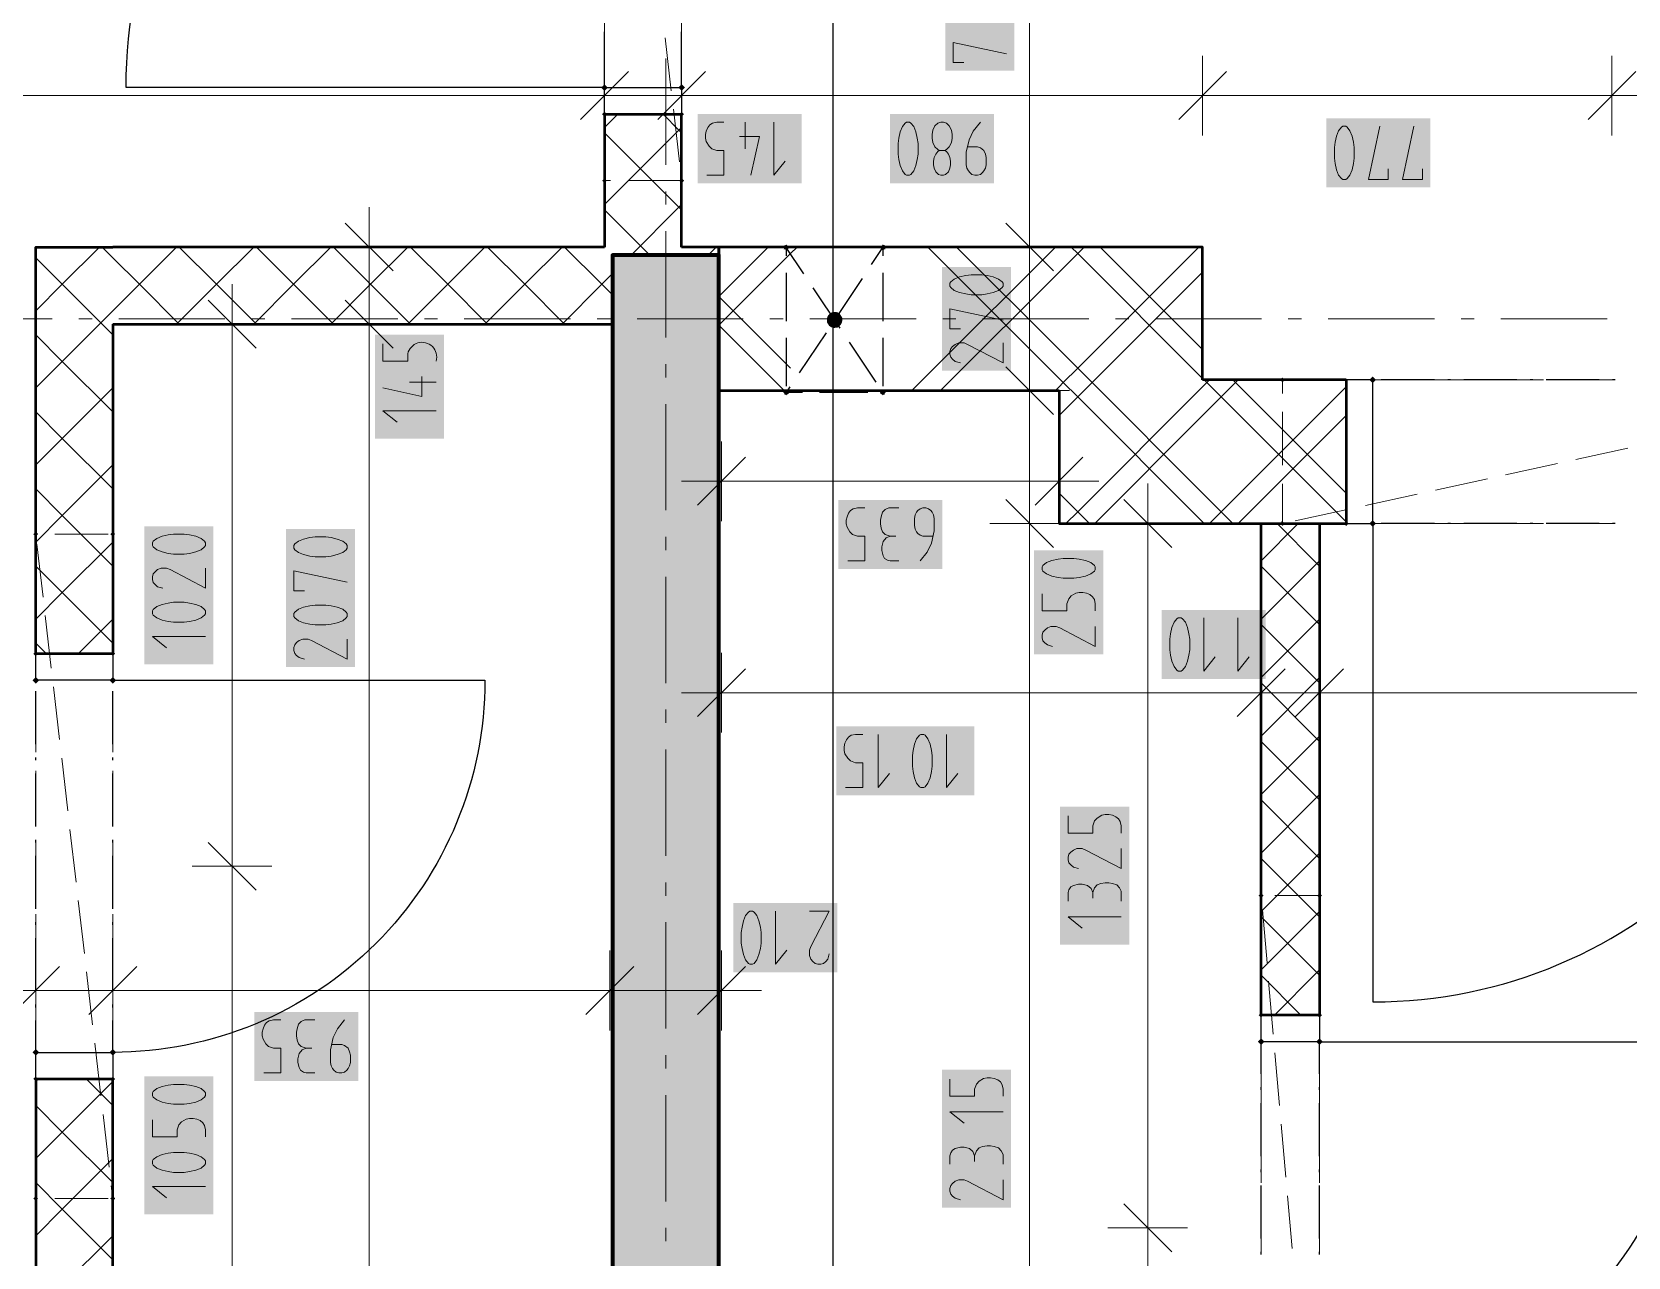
# Model space of a CAD drawing. Header units: millimetres. Extents: x 0 to 594, y 0 to 420.
# Drawn here: x 140.58 to 171.36, y 218.99 to 242.61 of the extents above; entities that cross this region are included whole.
import ezdxf

# ---------------------------------------------------------------- set-up
doc = ezdxf.new("R2010")
doc.units = ezdxf.units.MM
doc.header["$LTSCALE"] = 8
for name, color, linetype in [('PDF_Dvere', 7, 'Continuous'), ('PDF_Koty delkove', 7, 'Continuous'), ('PDF_Osy hlavni', 7, 'Continuous'), ('PDF_Popis Prostupy', 7, 'Continuous'), ('PDF_Preklady', 7, 'Continuous'), ('PDF_Pricky zdene', 7, 'Continuous'), ('PDF_Prostupy', 7, 'Continuous'), ('PDF_Steny akusticke', 7, 'Continuous'), ('PDF_Steny obvodove nosne', 7, 'Continuous'), ('RED_2.5mm^2', 1, 'Continuous')]:
    doc.layers.add(name, color=color, linetype=linetype)

msp = doc.modelspace()

# ---------------------------------------------------------------- linework, layer by layer
at = {"layer": 'PDF_Dvere', "lineweight": 25}
for points in [[(151.623, 241.539), (142.398, 241.539, -0.414213), (151.623, 250.764)], [(166.434, 233.134), (166.434, 223.909, 0.414213), (175.659, 233.134)], [(142.142, 230.11), (149.317, 230.11, -0.414215), (142.142, 222.936), (142.142, 223.548)], [(165.409, 222.523), (165.409, 223.141), (172.584, 223.141, -0.414214), (165.409, 215.966)]]:
    msp.add_lwpolyline(points, format="xyb", dxfattribs=at)
for points in [[(151.623, 241.588), (151.623, 242.613)], [(153.11, 241.588), (153.11, 242.613)], [(167.624, 235.902), (166.599, 235.902)], [(167.931, 235.902), (167.88, 235.902)], [(169.213, 235.902), (168.188, 235.902)], [(169.52, 235.902), (169.469, 235.902)], [(170.801, 235.902), (169.777, 235.902)], [(171.109, 235.902), (171.058, 235.902)], [(167.624, 233.134), (166.599, 233.134)], [(167.931, 233.134), (167.88, 233.134)], [(169.213, 233.134), (168.188, 233.134)], [(169.52, 233.134), (169.469, 233.134)], [(170.801, 233.134), (169.777, 233.134)], [(171.109, 233.134), (171.058, 233.134)], [(140.656, 228.878), (140.656, 229.903)], [(142.142, 228.878), (142.142, 229.903)], [(140.656, 228.571), (140.656, 228.622)], [(142.142, 228.571), (142.142, 228.622)], [(140.656, 227.289), (140.656, 228.314)], [(142.142, 227.289), (142.142, 228.314)], [(140.656, 226.982), (140.656, 227.033)], [(142.142, 226.982), (142.142, 227.033)], [(140.656, 225.701), (140.656, 226.726)], [(142.142, 225.701), (142.142, 226.726)], [(140.656, 225.393), (140.656, 225.444)], [(142.142, 225.393), (142.142, 225.444)], [(140.656, 224.112), (140.656, 225.137)], [(142.142, 224.112), (142.142, 225.137)], [(140.656, 223.804), (140.656, 223.856)], [(142.142, 223.804), (142.142, 223.856)], [(140.656, 222.936), (140.656, 223.548)], [(164.282, 222.523), (164.282, 223.141)], [(164.282, 222.216), (164.282, 222.267)], [(165.409, 222.216), (165.409, 222.267)], [(164.282, 220.934), (164.282, 221.959)], [(165.409, 220.934), (165.409, 221.959)], [(164.282, 220.627), (164.282, 220.678)], [(165.409, 220.627), (165.409, 220.678)], [(164.282, 219.346), (164.282, 220.371)], [(165.409, 219.346), (165.409, 220.371)], [(164.282, 219.038), (164.282, 219.089)], [(165.409, 219.038), (165.409, 219.089)]]:
    msp.add_lwpolyline(points, dxfattribs=at)
for points in [[(153.11, 241.539), (153.11, 241.027), (151.623, 241.027), (151.623, 241.539)], [(166.434, 235.902), (165.922, 235.902), (165.922, 233.134), (166.434, 233.134)], [(140.656, 230.11), (140.656, 230.623), (142.142, 230.623), (142.142, 230.11)], [(164.282, 223.141), (164.282, 223.653), (165.409, 223.653), (165.409, 223.141)], [(140.656, 222.423), (140.656, 222.936), (142.142, 222.936), (142.142, 222.423)]]:
    msp.add_lwpolyline(points, close=True, dxfattribs=at)
at = {"layer": 'PDF_Dvere', "lineweight": 25, "transparency": 33554559}
for points in [[(151.623, 241.475), (151.559, 241.539), (151.687, 241.539), (151.623, 241.603)], [(153.11, 241.475), (153.045, 241.539), (153.174, 241.539), (153.11, 241.603)], [(166.498, 235.902), (166.434, 235.838), (166.434, 235.966), (166.37, 235.902)], [(166.498, 233.134), (166.434, 233.07), (166.434, 233.198), (166.37, 233.134)], [(140.656, 230.046), (140.592, 230.11), (140.72, 230.11), (140.656, 230.175)], [(142.142, 230.046), (142.078, 230.11), (142.206, 230.11), (142.142, 230.175)], [(164.282, 223.076), (164.218, 223.141), (164.346, 223.141), (164.282, 223.205)], [(165.409, 223.076), (165.345, 223.141), (165.473, 223.141), (165.409, 223.205)], [(140.656, 222.871), (140.592, 222.936), (140.72, 222.936), (140.656, 223)], [(142.142, 222.871), (142.078, 222.936), (142.206, 222.936), (142.142, 223)]]:
    msp.add_solid(points, dxfattribs=at)
at = {"layer": 'PDF_Koty delkove', "lineweight": 18}
for points in [[(159.819, 201.257), (159.819, 207.919), (159.819, 209.406), (159.819, 214.232), (159.819, 226.311), (159.819, 231.859), (159.819, 233.134), (159.819, 235.697), (159.819, 235.977), (159.819, 238.464), (159.819, 245.631), (159.819, 246.152), (159.819, 246.197), (159.819, 252.01), (159.819, 253.839), (159.819, 256.453), (159.819, 264.96), (159.819, 266.549), (159.819, 276.286), (159.819, 277.824), (159.819, 279.31), (159.819, 282.769), (159.819, 346.377)], [(158.552, 242.023), (158.348, 242.023), (158.348, 242.406), (159.373, 242.188)], [(151.623, 242.154), (151.623, 241.385), (151.623, 240.617)], [(153.11, 242.154), (153.11, 241.385), (153.11, 240.617)], [(163.154, 242.154), (163.154, 241.385), (163.154, 240.617)], [(171.047, 242.154), (171.047, 241.385), (171.047, 240.617)], [(152.084, 241.847), (151.162, 240.924)], [(153.571, 241.847), (152.648, 240.924)], [(163.616, 241.847), (162.693, 240.924)], [(171.508, 241.847), (170.586, 240.924)], [(256.224, 241.385), (178.529, 241.385), (171.047, 241.385), (163.154, 241.385), (153.11, 241.385), (151.623, 241.385), (123.744, 241.385)], [(153.598, 239.848), (153.926, 239.848), (153.926, 240.326), (153.789, 240.326), (153.694, 240.36), (153.639, 240.412), (153.584, 240.497), (153.57, 240.564), (153.57, 240.633), (153.584, 240.702), (153.612, 240.769), (153.653, 240.821), (153.707, 240.856), (153.789, 240.873), (153.926, 240.873)], [(154.337, 240.873), (154.337, 240.36)], [(154.885, 240.873), (154.885, 239.848), (155.103, 240.121)], [(158.871, 240.873), (158.733, 240.702), (158.651, 240.531), (158.597, 240.292), (158.597, 240.052), (158.611, 239.984), (158.638, 239.933), (158.665, 239.899), (158.706, 239.864)], [(166.735, 239.972), (166.735, 239.768), (166.352, 239.768), (166.57, 240.793)], [(167.392, 239.972), (167.392, 239.768), (167.009, 239.768), (167.227, 240.793)], [(154.228, 240.599), (154.611, 240.599), (154.446, 239.848)], [(158.706, 239.864), (158.761, 239.848), (158.816, 239.848), (158.871, 239.864), (158.912, 239.899), (158.939, 239.933), (158.967, 239.984), (158.981, 240.052), (158.981, 240.189), (158.967, 240.257), (158.939, 240.326), (158.871, 240.377), (158.816, 240.394), (158.624, 240.394)], [(158.186, 240.326), (158.214, 240.308), (158.255, 240.257), (158.282, 240.189), (158.296, 240.121), (158.296, 240.052), (158.282, 239.984), (158.255, 239.916), (158.2, 239.864), (158.158, 239.848), (158.104, 239.848), (158.063, 239.864), (158.008, 239.916), (157.981, 239.984), (157.967, 240.052), (157.967, 240.121), (157.981, 240.189), (158.008, 240.257)], [(158.008, 240.257), (158.049, 240.308), (158.076, 240.326)], [(147.085, 238.464), (147.085, 239.233)], [(147.546, 238.003), (146.624, 238.925)], [(160.281, 238.003), (159.358, 238.925)], [(147.854, 238.464), (147.085, 238.464), (146.316, 238.464)], [(147.085, 210.174), (147.085, 211.507), (147.085, 214.428), (147.085, 215.761), (147.085, 225.175), (147.085, 236.978), (147.085, 238.464)], [(160.588, 238.464), (159.819, 238.464), (159.051, 238.464)], [(158.896, 237.929), (158.691, 237.929), (158.589, 237.915), (158.469, 237.888), (158.367, 237.847), (158.298, 237.793), (158.282, 237.765), (158.282, 237.711), (158.298, 237.683), (158.367, 237.629), (158.469, 237.588), (158.589, 237.56), (158.691, 237.546), (158.896, 237.546), (158.998, 237.56), (159.118, 237.588), (159.221, 237.629), (159.289, 237.683), (159.307, 237.711), (159.307, 237.765), (159.289, 237.793), (159.221, 237.847), (159.118, 237.888), (158.998, 237.915), (158.896, 237.929)], [(144.442, 236.978), (144.442, 237.747)], [(144.903, 236.517), (143.981, 237.439)], [(147.546, 236.517), (146.624, 237.439)], [(145.211, 236.978), (144.442, 236.978), (143.673, 236.978)], [(144.442, 215.761), (144.442, 226.523), (144.442, 236.978)], [(147.854, 236.978), (147.085, 236.978), (146.316, 236.978)], [(158.486, 236.889), (158.282, 236.889), (158.282, 237.272), (159.307, 237.054)], [(159.307, 236.615), (159.307, 236.232), (158.623, 236.588), (158.555, 236.615), (158.452, 236.615), (158.384, 236.588), (158.333, 236.547), (158.298, 236.506), (158.282, 236.451), (158.282, 236.397), (158.298, 236.342), (158.333, 236.301), (158.384, 236.26), (158.486, 236.232)], [(160.281, 235.235), (159.358, 236.158)], [(148.103, 235.966), (148.103, 235.582), (147.351, 235.748)], [(148.376, 235.857), (147.864, 235.857)], [(160.588, 235.697), (159.819, 235.697), (159.051, 235.697)], [(148.376, 235.309), (147.351, 235.309), (147.624, 235.09)], [(153.878, 234.717), (153.878, 233.948), (153.878, 233.18)], [(160.387, 234.717), (160.387, 233.948), (160.387, 233.18)], [(154.339, 234.41), (153.417, 233.487)], [(160.848, 234.41), (159.926, 233.487)], [(153.878, 233.948), (153.11, 233.948)], [(160.387, 233.948), (158.021, 233.948), (153.878, 233.948)], [(160.387, 233.948), (161.156, 233.948)], [(162.098, 233.134), (162.098, 233.903)], [(160.281, 232.673), (159.358, 233.595)], [(162.559, 232.673), (161.636, 233.595)], [(156.311, 232.411), (156.639, 232.411), (156.639, 232.889), (156.502, 232.889), (156.407, 232.923), (156.352, 232.975), (156.298, 233.06), (156.284, 233.127), (156.284, 233.196), (156.298, 233.265), (156.325, 233.332), (156.366, 233.384), (156.42, 233.418), (156.502, 233.436), (156.639, 233.436)], [(157.296, 233.436), (157.105, 233.436), (157.037, 233.401), (156.982, 233.35), (156.955, 233.265), (156.941, 233.196), (156.941, 233.127), (156.955, 233.042), (156.982, 232.975), (157.037, 232.923), (157.132, 232.889)], [(157.953, 232.889), (157.762, 232.889), (157.707, 232.906), (157.666, 232.94), (157.639, 232.975), (157.612, 233.025), (157.598, 233.094), (157.598, 233.23), (157.612, 233.299), (157.639, 233.35), (157.666, 233.384), (157.707, 233.418), (157.762, 233.436), (157.816, 233.436), (157.871, 233.418), (157.912, 233.384), (157.939, 233.35), (157.967, 233.299), (157.981, 233.23), (157.981, 232.991), (157.926, 232.752), (157.844, 232.581), (157.707, 232.411)], [(160.588, 233.134), (159.819, 233.134), (159.051, 233.134)], [(162.866, 233.134), (162.098, 233.134), (161.329, 233.134)], [(162.098, 209.406), (162.098, 219.553), (162.098, 233.134)], [(157.296, 232.411), (157.132, 232.411), (157.077, 232.427), (157.023, 232.462), (156.995, 232.513), (156.968, 232.615), (156.968, 232.683), (156.995, 232.786), (157.05, 232.855), (157.132, 232.889), (157.241, 232.889)], [(143.93, 232.271), (143.93, 231.887), (143.246, 232.244), (143.177, 232.271), (143.075, 232.271), (143.007, 232.244), (142.956, 232.203), (142.921, 232.162), (142.905, 232.107), (142.905, 232.052), (142.921, 231.997), (142.956, 231.956), (143.007, 231.915), (143.109, 231.887)], [(145.839, 231.834), (145.635, 231.834), (145.635, 232.218), (146.66, 232)], [(160.059, 231.777), (160.059, 231.448), (160.537, 231.448), (160.537, 231.585), (160.572, 231.681), (160.623, 231.736), (160.708, 231.79), (160.776, 231.804), (160.844, 231.804), (160.913, 231.79), (160.981, 231.763), (161.032, 231.722), (161.067, 231.668)], [(143.519, 231.614), (143.314, 231.614), (143.212, 231.6), (143.092, 231.573), (142.99, 231.532), (142.921, 231.478), (142.905, 231.45), (142.905, 231.395), (142.921, 231.367), (142.99, 231.313), (143.092, 231.272), (143.212, 231.244), (143.314, 231.23), (143.519, 231.23), (143.621, 231.244), (143.741, 231.272), (143.844, 231.313), (143.912, 231.367), (143.93, 231.395), (143.93, 231.45), (143.912, 231.478), (143.844, 231.532), (143.741, 231.573), (143.621, 231.6)], [(143.621, 231.6), (143.519, 231.614)], [(146.249, 231.561), (146.044, 231.561), (145.942, 231.547), (145.822, 231.52), (145.72, 231.479), (145.651, 231.425), (145.635, 231.397), (145.635, 231.342), (145.651, 231.315), (145.72, 231.26)], [(145.72, 231.26), (145.822, 231.219), (145.942, 231.191), (146.044, 231.177), (146.249, 231.177), (146.351, 231.191), (146.471, 231.219), (146.574, 231.26), (146.642, 231.315), (146.66, 231.342), (146.66, 231.397), (146.642, 231.425), (146.574, 231.479), (146.471, 231.52), (146.351, 231.547), (146.249, 231.561)], [(161.067, 231.668), (161.084, 231.585), (161.084, 231.448)], [(161.084, 231.147), (161.084, 230.763), (160.4, 231.12), (160.332, 231.147), (160.229, 231.147), (160.162, 231.12), (160.11, 231.079), (160.076, 231.038), (160.059, 230.983), (160.059, 230.928), (160.076, 230.873), (160.11, 230.832), (160.162, 230.791), (160.263, 230.763)], [(163.178, 231.314), (163.178, 230.289), (163.397, 230.562)], [(163.835, 231.314), (163.835, 230.289), (164.054, 230.562)], [(143.93, 230.957), (142.905, 230.957), (143.177, 230.738)], [(146.66, 230.904), (146.66, 230.52), (145.976, 230.877), (145.907, 230.904), (145.805, 230.904), (145.737, 230.877), (145.686, 230.836), (145.651, 230.795), (145.635, 230.74), (145.635, 230.685), (145.651, 230.63), (145.686, 230.589), (145.737, 230.548), (145.839, 230.52)], [(153.878, 230.639), (153.878, 229.87), (153.878, 229.102)], [(164.282, 230.639), (164.282, 229.87), (164.282, 229.102)], [(165.409, 230.639), (165.409, 229.87), (165.409, 229.102)], [(154.339, 230.332), (153.417, 229.409)], [(164.743, 230.332), (163.821, 229.409)], [(165.871, 230.332), (164.948, 229.409)], [(165.409, 229.87), (164.282, 229.87), (153.878, 229.87), (153.11, 229.87)], [(165.409, 229.87), (180.169, 229.87), (181.297, 229.87), (190.624, 229.87), (208.049, 229.87), (209.638, 229.87), (216.351, 229.87), (218.402, 229.87)], [(156.272, 228.043), (156.6, 228.043), (156.6, 228.52), (156.463, 228.52), (156.368, 228.555), (156.313, 228.607), (156.259, 228.692), (156.245, 228.759), (156.245, 228.828), (156.259, 228.897), (156.286, 228.964), (156.327, 229.016), (156.381, 229.05), (156.463, 229.068), (156.6, 229.068)], [(156.902, 229.068), (156.902, 228.043), (157.12, 228.315)], [(157.859, 228.982), (157.805, 229.05), (157.777, 229.068), (157.723, 229.068), (157.695, 229.05), (157.641, 228.982), (157.6, 228.879), (157.573, 228.759), (157.559, 228.657)], [(157.559, 228.657), (157.559, 228.452), (157.573, 228.35), (157.6, 228.23), (157.641, 228.128), (157.695, 228.059), (157.723, 228.043), (157.777, 228.043), (157.805, 228.059), (157.859, 228.128), (157.9, 228.23), (157.928, 228.35), (157.942, 228.452), (157.942, 228.657), (157.928, 228.759), (157.9, 228.879), (157.859, 228.982)], [(158.216, 229.068), (158.216, 228.043), (158.434, 228.315)], [(160.56, 227.494), (160.56, 227.165), (161.038, 227.165), (161.038, 227.303), (161.073, 227.398), (161.124, 227.453), (161.209, 227.507), (161.277, 227.521), (161.345, 227.521), (161.414, 227.507), (161.482, 227.48), (161.533, 227.439), (161.568, 227.385), (161.585, 227.303), (161.585, 227.165)], [(144.903, 226.062), (143.981, 226.984)], [(161.585, 226.481), (160.902, 226.837), (160.833, 226.864), (160.73, 226.864), (160.663, 226.837), (160.611, 226.796), (160.577, 226.755), (160.56, 226.7), (160.56, 226.646), (160.577, 226.591), (160.611, 226.55), (160.663, 226.508), (160.764, 226.481)], [(161.585, 226.864), (161.585, 226.481)], [(145.211, 226.523), (144.442, 226.523), (143.673, 226.523)], [(161.585, 225.851), (161.585, 226.043), (161.55, 226.111), (161.499, 226.166), (161.414, 226.193), (161.345, 226.207), (161.277, 226.207), (161.192, 226.193), (161.124, 226.166), (161.073, 226.111), (161.038, 226.016)], [(160.56, 225.851), (160.56, 226.016), (160.577, 226.071), (160.611, 226.125), (160.663, 226.153), (160.764, 226.18), (160.833, 226.18), (160.935, 226.153), (161.004, 226.098), (161.038, 226.016), (161.038, 225.906)], [(154.56, 224.719), (154.601, 224.822), (154.629, 224.941), (154.643, 225.043), (154.643, 225.248), (154.629, 225.35), (154.601, 225.47), (154.56, 225.573), (154.506, 225.642), (154.478, 225.659), (154.424, 225.659), (154.396, 225.642), (154.342, 225.573), (154.301, 225.47), (154.274, 225.35), (154.26, 225.248)], [(154.917, 225.659), (154.917, 224.634), (155.135, 224.907)], [(155.574, 225.659), (155.957, 225.659), (155.601, 224.975), (155.574, 224.907), (155.574, 224.804), (155.601, 224.736), (155.642, 224.685), (155.683, 224.65), (155.738, 224.634), (155.792, 224.634), (155.847, 224.65), (155.888, 224.685), (155.929, 224.736), (155.957, 224.838)], [(161.585, 225.55), (160.56, 225.55), (160.833, 225.332)], [(154.26, 225.248), (154.26, 225.043), (154.274, 224.941), (154.301, 224.822), (154.342, 224.719), (154.396, 224.65), (154.424, 224.634), (154.478, 224.634), (154.506, 224.65), (154.56, 224.719)], [(140.656, 224.898), (140.656, 224.129), (140.656, 223.36)], [(142.142, 224.898), (142.142, 224.129), (142.142, 223.36)], [(151.726, 224.898), (151.726, 224.129), (151.726, 223.36)], [(153.878, 224.898), (153.878, 224.129), (153.878, 223.36)], [(141.117, 224.59), (140.195, 223.668)], [(142.603, 224.59), (141.681, 223.668)], [(152.187, 224.59), (151.265, 223.668)], [(154.339, 224.59), (153.417, 223.668)], [(153.878, 224.129), (151.726, 224.129), (149.501, 224.129), (142.681, 224.129), (142.142, 224.129), (140.656, 224.129), (135.715, 224.129), (125.642, 224.129), (120.669, 224.129), (117.901, 224.129), (102.153, 224.129)], [(153.878, 224.129), (154.647, 224.129)], [(145.051, 222.538), (145.38, 222.538), (145.38, 223.016), (145.242, 223.016), (145.147, 223.051), (145.092, 223.102), (145.038, 223.187), (145.024, 223.255), (145.024, 223.324), (145.038, 223.392), (145.065, 223.46), (145.106, 223.511), (145.16, 223.546), (145.242, 223.563), (145.38, 223.563)], [(146.037, 223.563), (145.845, 223.563), (145.777, 223.529), (145.722, 223.477), (145.695, 223.392)], [(146.611, 223.563), (146.474, 223.392), (146.392, 223.221), (146.338, 222.982), (146.338, 222.742), (146.352, 222.675), (146.379, 222.623), (146.406, 222.59), (146.447, 222.555), (146.502, 222.538), (146.556, 222.538), (146.611, 222.555), (146.653, 222.59), (146.68, 222.623), (146.708, 222.675), (146.722, 222.742), (146.722, 222.88), (146.708, 222.947), (146.68, 223.016), (146.611, 223.067), (146.556, 223.085), (146.365, 223.085)], [(145.695, 223.392), (145.681, 223.324), (145.681, 223.255), (145.695, 223.17), (145.722, 223.102), (145.777, 223.051), (145.872, 223.016)], [(146.037, 222.538), (145.872, 222.538), (145.817, 222.555), (145.763, 222.59), (145.735, 222.641), (145.708, 222.742), (145.708, 222.811), (145.735, 222.914), (145.79, 222.982), (145.872, 223.016), (145.982, 223.016)], [(158.282, 222.42), (158.282, 222.092), (158.759, 222.092), (158.759, 222.229), (158.794, 222.324), (158.846, 222.379), (158.931, 222.433), (158.998, 222.447), (159.067, 222.447), (159.136, 222.433), (159.203, 222.406), (159.255, 222.365), (159.289, 222.311), (159.307, 222.229), (159.307, 222.092)], [(142.905, 221.635), (142.905, 221.307), (143.382, 221.307), (143.382, 221.444), (143.417, 221.539), (143.468, 221.594), (143.554, 221.648), (143.621, 221.662), (143.69, 221.662), (143.759, 221.648), (143.826, 221.621), (143.877, 221.58), (143.912, 221.526), (143.93, 221.444)], [(159.307, 221.79), (158.282, 221.79), (158.555, 221.572)], [(143.93, 221.444), (143.93, 221.307)], [(158.282, 220.778), (158.282, 220.942), (158.298, 220.997), (158.333, 221.051), (158.384, 221.079), (158.486, 221.106), (158.555, 221.106), (158.657, 221.079), (158.726, 221.024), (158.759, 220.942), (158.759, 220.833)], [(159.307, 220.969), (159.272, 221.037), (159.221, 221.092), (159.136, 221.119), (159.067, 221.133), (158.998, 221.133), (158.913, 221.119), (158.846, 221.092), (158.794, 221.037), (158.759, 220.942)], [(159.307, 220.778), (159.307, 220.969)], [(159.307, 220.476), (159.307, 220.093), (158.623, 220.449), (158.555, 220.476), (158.452, 220.476), (158.384, 220.449), (158.333, 220.408), (158.298, 220.367), (158.282, 220.312), (158.282, 220.258), (158.298, 220.203), (158.333, 220.162), (158.384, 220.121), (158.486, 220.093)], [(143.93, 220.348), (142.905, 220.348), (143.177, 220.13)], [(162.559, 219.092), (161.636, 220.014)], [(162.866, 219.553), (162.098, 219.553), (161.329, 219.553)]]:
    msp.add_lwpolyline(points, dxfattribs=at)
for points in [[(157.283, 240.462), (157.283, 240.257), (157.297, 240.155), (157.324, 240.036), (157.365, 239.933), (157.419, 239.864), (157.447, 239.848), (157.501, 239.848), (157.529, 239.864), (157.584, 239.933), (157.625, 240.036), (157.653, 240.155), (157.667, 240.257), (157.667, 240.462), (157.653, 240.564), (157.625, 240.684), (157.584, 240.787), (157.529, 240.856), (157.501, 240.873), (157.447, 240.873), (157.419, 240.856), (157.365, 240.787), (157.324, 240.684), (157.297, 240.564)], [(157.94, 240.633), (157.94, 240.564), (157.954, 240.479), (157.994, 240.394), (158.049, 240.343), (158.076, 240.326), (158.186, 240.326), (158.214, 240.343), (158.269, 240.394), (158.31, 240.479), (158.324, 240.564), (158.324, 240.633), (158.31, 240.718), (158.269, 240.804), (158.214, 240.856), (158.158, 240.873), (158.104, 240.873), (158.049, 240.856), (157.994, 240.804), (157.954, 240.718)], [(165.695, 240.382), (165.695, 240.177), (165.709, 240.076), (165.736, 239.956), (165.777, 239.853), (165.831, 239.785), (165.859, 239.768), (165.913, 239.768), (165.941, 239.785), (165.995, 239.853), (166.036, 239.956), (166.064, 240.076), (166.078, 240.177), (166.078, 240.382), (166.064, 240.485), (166.036, 240.605), (165.995, 240.707), (165.941, 240.776), (165.913, 240.793), (165.859, 240.793), (165.831, 240.776), (165.777, 240.707), (165.736, 240.605), (165.709, 240.485)], [(143.519, 232.928), (143.314, 232.928), (143.212, 232.914), (143.092, 232.887), (142.99, 232.846), (142.921, 232.792), (142.905, 232.764), (142.905, 232.709), (142.921, 232.682), (142.99, 232.627), (143.092, 232.586), (143.212, 232.558), (143.314, 232.544), (143.519, 232.544), (143.621, 232.558), (143.741, 232.586), (143.844, 232.627), (143.912, 232.682), (143.93, 232.709), (143.93, 232.764), (143.912, 232.792), (143.844, 232.846), (143.741, 232.887), (143.621, 232.914)], [(146.249, 232.875), (146.044, 232.875), (145.942, 232.861), (145.822, 232.834), (145.72, 232.793), (145.651, 232.739), (145.635, 232.711), (145.635, 232.657), (145.651, 232.629), (145.72, 232.574), (145.822, 232.533), (145.942, 232.505), (146.044, 232.491), (146.249, 232.491), (146.351, 232.505), (146.471, 232.533), (146.574, 232.574), (146.642, 232.629), (146.66, 232.657), (146.66, 232.711), (146.642, 232.739), (146.574, 232.793), (146.471, 232.834), (146.351, 232.861)], [(160.673, 232.461), (160.468, 232.461), (160.367, 232.447), (160.247, 232.42), (160.144, 232.379), (160.076, 232.325), (160.059, 232.297), (160.059, 232.243), (160.076, 232.215), (160.144, 232.16), (160.247, 232.119), (160.367, 232.091), (160.468, 232.077), (160.673, 232.077), (160.776, 232.091), (160.896, 232.119), (160.998, 232.16), (161.067, 232.215), (161.084, 232.243), (161.084, 232.297), (161.067, 232.325), (160.998, 232.379), (160.896, 232.42), (160.776, 232.447)], [(162.521, 230.903), (162.521, 230.698), (162.535, 230.597), (162.562, 230.477), (162.603, 230.374), (162.658, 230.306), (162.686, 230.289), (162.74, 230.289), (162.768, 230.306), (162.822, 230.374), (162.863, 230.477), (162.891, 230.597), (162.905, 230.698), (162.905, 230.903), (162.891, 231.006), (162.863, 231.126), (162.822, 231.228), (162.768, 231.297), (162.74, 231.314), (162.686, 231.314), (162.658, 231.297), (162.603, 231.228), (162.562, 231.126), (162.535, 231.006)], [(143.519, 222.319), (143.314, 222.319), (143.212, 222.305), (143.092, 222.278), (142.99, 222.237), (142.921, 222.183), (142.905, 222.155), (142.905, 222.101), (142.921, 222.073), (142.99, 222.019), (143.092, 221.978), (143.212, 221.95), (143.314, 221.936), (143.519, 221.936), (143.621, 221.95), (143.741, 221.978), (143.844, 222.019), (143.912, 222.073), (143.93, 222.101), (143.93, 222.155), (143.912, 222.183), (143.844, 222.237), (143.741, 222.278), (143.621, 222.305)], [(143.519, 221.005), (143.314, 221.005), (143.212, 220.991), (143.092, 220.964), (142.99, 220.923), (142.921, 220.869), (142.905, 220.841), (142.905, 220.787), (142.921, 220.759), (142.99, 220.705), (143.092, 220.664), (143.212, 220.636), (143.314, 220.622), (143.519, 220.622), (143.621, 220.636), (143.741, 220.664), (143.844, 220.705), (143.912, 220.759), (143.93, 220.787), (143.93, 220.841), (143.912, 220.869), (143.844, 220.923), (143.741, 220.964), (143.621, 220.991)]]:
    msp.add_lwpolyline(points, close=True, dxfattribs=at)
msp.add_lwpolyline([(147.351, 236.596), (147.351, 236.267), (147.829, 236.267), (147.829, 236.405, -1.034083), (148.376, 236.267)], format="xyb", dxfattribs=at)
at = {"layer": 'PDF_Koty delkove', "color": 7, "lineweight": 18, "true_color": 0xffffff, "transparency": 33554559}
for points in [[(159.527, 241.869), (159.527, 243.874), (158.194, 241.869), (158.194, 243.874)], [(155.422, 241.027), (153.417, 241.027), (155.422, 239.694), (153.417, 239.694)], [(159.134, 241.027), (157.13, 241.027), (159.134, 239.694), (157.13, 239.694)], [(167.546, 240.947), (165.541, 240.947), (167.546, 239.615), (165.541, 239.615)], [(159.461, 236.078), (159.461, 238.083), (158.128, 236.078), (158.128, 238.083)], [(148.53, 234.772), (148.53, 236.777), (147.197, 234.772), (147.197, 236.777)], [(144.083, 230.419), (144.083, 233.081), (142.751, 230.419), (142.751, 233.081)], [(146.814, 230.367), (146.814, 233.029), (145.481, 230.367), (145.481, 233.029)], [(161.238, 230.61), (161.238, 232.614), (159.905, 230.61), (159.905, 232.614)], [(164.373, 231.468), (162.368, 231.468), (164.373, 230.136), (162.368, 230.136)], [(158.753, 229.222), (156.091, 229.222), (158.753, 227.889), (156.091, 227.889)], [(161.739, 225.013), (161.739, 227.675), (160.406, 225.013), (160.406, 227.675)], [(156.111, 225.813), (154.106, 225.813), (156.111, 224.48), (154.106, 224.48)], [(146.875, 223.717), (144.87, 223.717), (146.875, 222.385), (144.87, 222.385)], [(159.461, 219.939), (159.461, 222.601), (158.128, 219.939), (158.128, 222.601)], [(144.083, 219.811), (144.083, 222.473), (142.751, 219.811), (142.751, 222.473)]]:
    msp.add_solid(points, dxfattribs=at)
at = {"layer": 'PDF_Koty delkove', "color": 7, "lineweight": 25, "true_color": 0xffffff, "transparency": 33554559}
msp.add_solid([(158.135, 233.59), (156.13, 233.59), (158.135, 232.257), (156.13, 232.257)], dxfattribs=at)
at = {"layer": 'PDF_Osy hlavni', "lineweight": 18}
for points in [[(152.802, 240.05), (152.802, 242.1)], [(152.802, 239.282), (152.802, 239.538)], [(152.802, 236.719), (152.802, 238.769)], [(140.974, 237.08), (138.924, 237.08)], [(141.743, 237.08), (141.487, 237.08)], [(144.305, 237.08), (142.256, 237.08)], [(145.074, 237.08), (144.818, 237.08)], [(147.637, 237.08), (145.587, 237.08)], [(148.405, 237.08), (148.149, 237.08)], [(150.968, 237.08), (148.918, 237.08)], [(151.737, 237.08), (151.48, 237.08)], [(154.299, 237.08), (152.249, 237.08)], [(155.068, 237.08), (154.812, 237.08)], [(157.63, 237.08), (155.58, 237.08)], [(158.399, 237.08), (158.143, 237.08)], [(160.962, 237.08), (158.912, 237.08)], [(161.73, 237.08), (161.474, 237.08)], [(164.293, 237.08), (162.243, 237.08)], [(165.062, 237.08), (164.805, 237.08)], [(167.624, 237.08), (165.574, 237.08)], [(168.393, 237.08), (168.137, 237.08)], [(170.955, 237.08), (168.905, 237.08)], [(152.802, 235.951), (152.802, 236.207)], [(152.802, 233.388), (152.802, 235.438)], [(152.802, 232.619), (152.802, 232.876)], [(152.802, 230.057), (152.802, 232.107)], [(152.802, 229.288), (152.802, 229.544)], [(152.802, 226.726), (152.802, 228.776)], [(152.802, 225.957), (152.802, 226.213)], [(152.802, 223.394), (152.802, 225.444)], [(152.802, 222.626), (152.802, 222.882)], [(152.802, 220.063), (152.802, 222.113)], [(152.802, 219.294), (152.802, 219.551)]]:
    msp.add_lwpolyline(points, dxfattribs=at)
at = {"layer": 'PDF_Popis Prostupy', "lineweight": 25}
msp.add_lwpolyline([(156.138, 236.944), (156.155, 236.959), (156.17, 236.976), (156.182, 236.995), (156.191, 237.016), (156.196, 237.039), (156.198, 237.061), (156.196, 237.084), (156.19, 237.106), (156.18, 237.127), (156.168, 237.146), (156.152, 237.162), (156.134, 237.176), (156.114, 237.187), (156.093, 237.195), (156.07, 237.198), (156.048, 237.198), (156.025, 237.195), (156.003, 237.188), (155.983, 237.177), (155.965, 237.163), (155.949, 237.147), (155.937, 237.128), (155.927, 237.107), (155.921, 237.085), (155.919, 237.063), (155.92, 237.04), (155.925, 237.018), (155.934, 236.997), (155.945, 236.977), (155.96, 236.96), (155.978, 236.945), (155.997, 236.934), (156.019, 236.925), (156.041, 236.921), (156.064, 236.92), (156.086, 236.923), (156.108, 236.929), (156.129, 236.939)], close=True, dxfattribs=at)
for points in [[(155.943, 236.98), (155.943, 236.98)], [(155.979, 237.174), (155.979, 237.174)], [(156.173, 237.139), (156.173, 237.139)], [(156.138, 236.944), (156.138, 236.944)]]:
    msp.add_lwpolyline(points, dxfattribs=at)
at = {"layer": 'PDF_Popis Prostupy', "lineweight": 25, "transparency": 33554559}
for points in [[(156.047, 237.198), (155.933, 237.118), (155.92, 237.048)], [(156.047, 237.198), (155.92, 237.048), (156.117, 237.185)], [(156.117, 237.185), (155.92, 237.048), (155.943, 236.98)], [(155.933, 237.118), (156.047, 237.198), (155.979, 237.174)], [(156.117, 237.185), (155.943, 236.98), (156.173, 237.139)], [(156.173, 237.139), (155.943, 236.98), (155.999, 236.934)], [(156.173, 237.139), (155.999, 236.934), (156.197, 237.07)], [(156.197, 237.07), (155.999, 236.934), (156.069, 236.921)], [(156.197, 237.07), (156.069, 236.921), (156.184, 237)], [(156.184, 237), (156.069, 236.921), (156.138, 236.944)]]:
    msp.add_solid(points, dxfattribs=at)
at = {"layer": 'PDF_Preklady', "lineweight": 18}
for points in [[(151.623, 242.562), (151.623, 243.587)], [(153.11, 242.562), (153.11, 243.587)], [(151.623, 241.178), (151.623, 242.203)], [(152.908, 241.479), (152.79, 242.498)], [(153.11, 241.178), (153.11, 242.203)], [(153.068, 240.105), (152.95, 241.123)], [(151.623, 239.794), (151.623, 240.819)], [(153.11, 239.794), (153.11, 240.819)], [(151.737, 239.745), (151.623, 239.745)], [(152.095, 239.745), (153.11, 239.745), (153.109, 239.748)], [(165.574, 235.902), (164.692, 235.902)], [(164.692, 235.643), (164.692, 235.902)], [(166.958, 235.902), (165.933, 235.902)], [(168.342, 235.902), (167.316, 235.902)], [(169.725, 235.902), (168.7, 235.902)], [(171.109, 235.902), (170.084, 235.902)], [(164.692, 234.259), (164.692, 235.284)], [(170.349, 234.366), (171.35, 234.584)], [(168.997, 234.072), (169.998, 234.29)], [(165.574, 233.134), (164.692, 233.134), (164.692, 233.901)], [(167.645, 233.777), (168.646, 233.995)], [(166.293, 233.483), (167.294, 233.701)], [(164.94, 233.188), (165.942, 233.406)], [(166.958, 233.134), (165.933, 233.134)], [(168.342, 233.134), (167.316, 233.134)], [(169.725, 233.134), (168.7, 233.134)], [(171.109, 233.134), (170.084, 233.134)], [(140.667, 232.929), (140.656, 232.929)], [(140.656, 232.876), (140.656, 232.929)], [(140.797, 231.716), (140.678, 232.734)], [(142.051, 232.929), (141.026, 232.929)], [(142.142, 232.876), (142.142, 232.929)], [(140.656, 231.492), (140.656, 232.517)], [(142.142, 231.492), (142.142, 232.517)], [(140.656, 230.108), (140.656, 230.623), (140.656, 231.133)], [(140.956, 230.342), (140.838, 231.36)], [(142.142, 230.108), (142.142, 230.623), (142.142, 231.133)], [(141.115, 228.967), (140.997, 229.985)], [(140.656, 228.724), (140.656, 229.749)], [(142.142, 228.724), (142.142, 229.749)], [(140.656, 227.341), (140.656, 228.366)], [(141.275, 227.593), (141.157, 228.611)], [(142.142, 227.341), (142.142, 228.366)], [(141.434, 226.218), (141.316, 227.236)], [(140.656, 225.957), (140.656, 226.982)], [(142.142, 225.957), (142.142, 226.982)], [(164.282, 225.957), (164.282, 225.959)], [(165.409, 225.957), (165.409, 225.959), (164.549, 225.959)], [(140.656, 224.573), (140.656, 225.598)], [(141.594, 224.844), (141.476, 225.862)], [(142.142, 224.573), (142.142, 225.598)], [(164.282, 224.573), (164.282, 225.598)], [(164.396, 224.665), (164.306, 225.686)], [(165.409, 224.573), (165.409, 225.598)], [(141.753, 223.469), (141.635, 224.487)], [(140.656, 223.189), (140.656, 224.214)], [(142.142, 223.189), (142.142, 224.214)], [(164.282, 223.189), (164.282, 223.653), (164.282, 224.214)], [(164.517, 223.286), (164.427, 224.307)], [(165.409, 223.189), (165.409, 223.653), (165.409, 224.214)], [(140.656, 221.806), (140.656, 222.423), (140.656, 222.831)], [(141.913, 222.095), (141.795, 223.113)], [(142.142, 221.806), (142.142, 222.423), (142.142, 222.831)], [(164.282, 221.806), (164.282, 222.831)], [(164.638, 221.908), (164.549, 222.929)], [(165.409, 221.806), (165.409, 222.831)], [(142.072, 220.72), (141.954, 221.738)], [(140.656, 220.422), (140.656, 221.447)], [(142.142, 220.422), (142.142, 221.447)], [(164.282, 220.422), (164.282, 221.447)], [(164.76, 220.529), (164.67, 221.55)], [(165.409, 220.422), (165.409, 221.447)], [(142.142, 220.117), (142.113, 220.364)], [(140.667, 220.117), (140.656, 220.117)], [(142.051, 220.117), (141.026, 220.117)], [(164.282, 219.038), (164.282, 220.063)], [(164.881, 219.151), (164.791, 220.172)], [(165.409, 219.038), (165.409, 220.063)]]:
    msp.add_lwpolyline(points, dxfattribs=at)
at = {"layer": 'PDF_Preklady', "lineweight": 18, "transparency": 33554559}
for points in [[(151.623, 240.98), (151.577, 241.027), (151.669, 241.027), (151.623, 241.073)], [(151.623, 240.98), (151.577, 241.027), (151.669, 241.027), (151.623, 241.073)], [(153.11, 240.98), (153.063, 241.027), (153.156, 241.027), (153.11, 241.073)], [(153.11, 240.98), (153.063, 241.027), (153.156, 241.027), (153.11, 241.073)], [(151.623, 239.699), (151.577, 239.745), (151.669, 239.745), (151.623, 239.792)], [(151.669, 239.745), (151.623, 239.699), (151.623, 239.792), (151.577, 239.745)], [(153.156, 239.745), (153.11, 239.699), (153.11, 239.792), (153.063, 239.745)], [(153.11, 239.699), (153.063, 239.745), (153.156, 239.745), (153.11, 239.792)], [(153.115, 239.7), (153.064, 239.74), (153.155, 239.751), (153.104, 239.791)], [(164.738, 235.902), (164.692, 235.856), (164.692, 235.948), (164.646, 235.902)], [(164.692, 235.856), (164.646, 235.902), (164.738, 235.902), (164.692, 235.948)], [(140.661, 232.883), (140.61, 232.924), (140.702, 232.935), (140.651, 232.975)], [(140.702, 232.929), (140.656, 232.883), (140.656, 232.975), (140.61, 232.929)], [(140.656, 232.883), (140.61, 232.929), (140.702, 232.929), (140.656, 232.975)], [(142.142, 232.883), (142.096, 232.929), (142.188, 232.929), (142.142, 232.975)], [(142.188, 232.929), (142.142, 232.883), (142.142, 232.975), (142.096, 232.929)], [(164.692, 233.088), (164.646, 233.134), (164.738, 233.134), (164.692, 233.18)], [(164.738, 233.134), (164.692, 233.088), (164.692, 233.18), (164.646, 233.134)], [(164.647, 233.124), (164.682, 233.179), (164.702, 233.089), (164.737, 233.144)], [(165.968, 233.134), (165.922, 233.088), (165.922, 233.18), (165.876, 233.134)], [(165.968, 233.134), (165.922, 233.088), (165.922, 233.18), (165.876, 233.134)], [(140.656, 230.577), (140.61, 230.623), (140.702, 230.623), (140.656, 230.669)], [(140.656, 230.577), (140.61, 230.623), (140.702, 230.623), (140.656, 230.669)], [(142.142, 230.577), (142.096, 230.623), (142.188, 230.623), (142.142, 230.669)], [(142.142, 230.577), (142.096, 230.623), (142.188, 230.623), (142.142, 230.669)], [(164.286, 225.913), (164.236, 225.955), (164.328, 225.963), (164.278, 226.005)], [(164.328, 225.959), (164.282, 225.913), (164.282, 226.005), (164.236, 225.959)], [(164.282, 225.913), (164.236, 225.959), (164.328, 225.959), (164.282, 226.005)], [(165.409, 225.913), (165.363, 225.959), (165.456, 225.959), (165.409, 226.005)], [(165.456, 225.959), (165.409, 225.913), (165.409, 226.005), (165.363, 225.959)], [(164.282, 223.607), (164.236, 223.653), (164.328, 223.653), (164.282, 223.699)], [(164.282, 223.607), (164.236, 223.653), (164.328, 223.653), (164.282, 223.699)], [(165.409, 223.607), (165.363, 223.653), (165.456, 223.653), (165.409, 223.699)], [(165.409, 223.607), (165.363, 223.653), (165.456, 223.653), (165.409, 223.699)], [(140.656, 222.377), (140.61, 222.423), (140.702, 222.423), (140.656, 222.469)], [(140.656, 222.377), (140.61, 222.423), (140.702, 222.423), (140.656, 222.469)], [(142.142, 222.377), (142.096, 222.423), (142.188, 222.423), (142.142, 222.469)], [(142.142, 222.377), (142.096, 222.423), (142.188, 222.423), (142.142, 222.469)], [(140.656, 220.071), (140.61, 220.117), (140.702, 220.117), (140.656, 220.163)], [(140.702, 220.117), (140.656, 220.071), (140.656, 220.163), (140.61, 220.117)], [(142.147, 220.071), (142.096, 220.112), (142.188, 220.122), (142.137, 220.163)], [(142.188, 220.117), (142.142, 220.071), (142.142, 220.163), (142.096, 220.117)], [(142.142, 220.071), (142.096, 220.117), (142.188, 220.117), (142.142, 220.163)]]:
    msp.add_solid(points, dxfattribs=at)
at = {"layer": 'PDF_Pricky zdene', "lineweight": 9}
for points in [[(151.88, 241.027), (151.623, 240.77)], [(153.11, 240.668), (153.058, 240.719), (152.751, 241.027)], [(153.11, 240.77), (153.058, 240.719), (151.623, 239.284)], [(153.11, 239.182), (153.058, 239.233), (151.623, 240.668)], [(152.494, 238.31), (151.623, 239.182)], [(153.11, 239.284), (153.058, 239.233), (152.136, 238.31)], [(141.886, 238.464), (141.168, 237.747), (140.656, 237.234)], [(142.142, 236.773), (141.168, 237.747), (140.656, 238.259)], [(142.142, 238.259), (141.937, 238.464)], [(143.372, 238.464), (142.655, 237.747), (142.142, 237.234)], [(143.423, 236.978), (142.655, 237.747), (142.142, 238.259)], [(144.858, 238.464), (144.141, 237.747), (143.372, 236.978)], [(144.91, 236.978), (144.141, 237.747), (143.423, 238.464)], [(146.345, 238.464), (145.627, 237.747), (144.858, 236.978)], [(146.396, 236.978), (145.627, 237.747), (144.91, 238.464)], [(147.831, 238.464), (147.113, 237.747), (146.345, 236.978)], [(147.882, 236.978), (147.113, 237.747), (146.396, 238.464)], [(149.317, 238.464), (148.6, 237.747), (147.831, 236.978)], [(149.368, 236.978), (148.6, 237.747), (147.882, 238.464)], [(150.803, 238.464), (150.086, 237.747), (149.317, 236.978)], [(150.854, 236.978), (150.086, 237.747), (149.368, 238.464)], [(151.777, 237.542), (151.572, 237.747), (150.854, 238.464)], [(153.776, 238.464), (153.622, 238.31)], [(153.827, 238.464), (153.827, 238.464)], [(151.777, 237.952), (151.572, 237.747), (150.803, 236.978)], [(142.142, 237.234), (141.168, 236.26), (140.656, 235.748)], [(142.142, 235.287), (141.168, 236.26), (140.656, 236.773)], [(142.142, 235.748), (141.168, 234.774), (140.656, 234.262)], [(142.142, 233.8), (141.168, 234.774), (140.656, 235.287)], [(142.142, 234.262), (141.168, 233.288), (140.656, 232.775)], [(142.142, 232.314), (141.168, 233.288), (140.656, 233.8)], [(164.999, 233.134), (164.282, 232.417)], [(165.409, 232.314), (165.358, 232.365), (164.589, 233.134)], [(142.142, 232.775), (141.168, 231.802), (140.656, 231.289)], [(165.358, 232.365), (164.282, 231.289)], [(165.409, 232.417), (165.358, 232.365)], [(142.142, 230.828), (141.168, 231.802), (140.656, 232.314)], [(165.409, 231.187), (165.358, 231.238), (164.282, 232.314)], [(142.142, 231.289), (141.476, 230.623)], [(165.358, 231.238), (164.282, 230.162)], [(165.409, 230.059), (165.358, 230.11), (164.282, 231.187)], [(165.409, 231.289), (165.358, 231.238)], [(140.861, 230.623), (140.656, 230.828)], [(165.358, 230.11), (164.282, 229.034)], [(165.409, 228.932), (165.358, 228.983), (164.282, 230.059)], [(165.409, 230.162), (165.358, 230.11)], [(165.358, 228.983), (164.282, 227.907)], [(165.409, 229.034), (165.358, 228.983)], [(165.409, 227.804), (165.358, 227.855), (164.282, 228.932)], [(165.358, 227.855), (164.282, 226.779)], [(165.409, 226.677), (165.358, 226.728), (164.282, 227.804)], [(165.409, 227.907), (165.358, 227.855)], [(165.358, 226.728), (164.282, 225.652)], [(165.409, 225.549), (165.358, 225.601), (164.282, 226.677)], [(165.409, 226.779), (165.358, 226.728)], [(165.358, 225.601), (164.282, 224.524)], [(165.409, 225.652), (165.358, 225.601)], [(165.409, 224.422), (165.358, 224.473), (164.282, 225.549)], [(165.051, 223.653), (164.282, 224.422)], [(165.358, 224.473), (164.538, 223.653)], [(165.409, 224.524), (165.358, 224.473)], [(140.707, 222.423), (140.656, 222.372)], [(142.142, 222.372), (141.168, 221.398)], [(142.142, 221.911), (141.63, 222.423)], [(142.142, 220.424), (141.168, 221.398), (140.656, 221.911)], [(141.168, 221.398), (140.656, 220.886)], [(142.142, 220.886), (141.168, 219.912)], [(142.142, 218.938), (141.168, 219.912), (140.656, 220.424)], [(141.168, 219.912), (140.656, 219.399)], [(142.142, 219.399), (141.168, 218.426)]]:
    msp.add_lwpolyline(points, dxfattribs=at)
at = {"layer": 'PDF_Pricky zdene', "lineweight": 50}
for points in [[(151.623, 241.027), (153.11, 241.027)], [(151.623, 241.027), (151.623, 239.745), (151.623, 238.464)], [(153.11, 238.464), (153.11, 239.745), (153.11, 241.027)], [(142.142, 236.978), (142.142, 232.929), (142.142, 230.623), (140.656, 230.623), (140.656, 232.929), (140.656, 238.464), (142.142, 238.464)], [(151.623, 238.464), (142.142, 238.464)], [(142.142, 236.978), (151.726, 236.978), (151.777, 236.978), (151.777, 238.31)], [(151.777, 238.31), (153.11, 238.31)], [(153.11, 238.31), (153.827, 238.31), (153.827, 238.464), (153.11, 238.464)], [(164.282, 223.653), (164.282, 225.959), (164.282, 233.134), (165.409, 233.134), (165.409, 225.959), (165.409, 223.653), (164.282, 223.653)], [(140.656, 222.423), (142.142, 222.423)], [(140.656, 222.423), (140.656, 220.117), (140.656, 215.761), (142.142, 215.761), (142.142, 220.117), (142.142, 222.423)]]:
    msp.add_lwpolyline(points, dxfattribs=at)
at = {"layer": 'PDF_Prostupy', "lineweight": 25}
for points in [[(155.127, 238.455), (155.127, 238.293)], [(155.443, 238.455), (155.127, 238.455)], [(155.466, 237.948), (155.127, 238.455)], [(156.699, 238.455), (155.768, 238.455)], [(156.772, 238.13), (156.989, 238.455), (156.989, 238.293)], [(155.127, 237.967), (155.127, 237.036)], [(156.989, 237.967), (156.989, 237.036)], [(156.163, 236.903), (155.646, 237.677)], [(156.591, 237.858), (156.075, 237.084)], [(155.127, 236.711), (155.127, 235.78)], [(155.894, 236.813), (155.378, 236.039)], [(156.989, 236.711), (156.989, 235.78)], [(156.86, 235.857), (156.343, 236.632)], [(155.197, 235.767), (155.127, 235.663)], [(155.443, 235.663), (155.127, 235.663)], [(156.699, 235.663), (155.768, 235.663)]]:
    msp.add_lwpolyline(points, dxfattribs=at)
at = {"layer": 'PDF_Prostupy', "lineweight": 25, "transparency": 33554559}
for points in [[(155.127, 238.514), (155.186, 238.455), (155.069, 238.455), (155.127, 238.397)], [(155.186, 238.455), (155.127, 238.397), (155.127, 238.514), (155.069, 238.455)], [(157.047, 238.455), (156.989, 238.397), (156.989, 238.514), (156.931, 238.455)], [(156.989, 238.514), (157.047, 238.455), (156.931, 238.455), (156.989, 238.397)], [(155.16, 238.407), (155.079, 238.423), (155.176, 238.488), (155.095, 238.504)], [(157.021, 238.504), (157.037, 238.423), (156.941, 238.488), (156.957, 238.407)], [(155.127, 235.721), (155.186, 235.663), (155.069, 235.663), (155.127, 235.605)], [(155.186, 235.663), (155.127, 235.605), (155.127, 235.721), (155.069, 235.663)], [(155.16, 235.712), (155.176, 235.631), (155.079, 235.695), (155.095, 235.615)], [(156.989, 235.721), (157.047, 235.663), (156.931, 235.663), (156.989, 235.605)], [(157.047, 235.663), (156.989, 235.605), (156.989, 235.721), (156.931, 235.663)], [(157.021, 235.615), (156.941, 235.631), (157.037, 235.695), (156.957, 235.712)]]:
    msp.add_solid(points, dxfattribs=at)
at = {"layer": 'PDF_Steny akusticke', "lineweight": 9}
for points in [[(155.088, 235.697), (154.934, 235.85), (153.827, 236.957), (155.211, 238.341), (155.334, 238.464)], [(155.211, 236.127), (155.211, 236.127), (155.211, 236.127), (153.827, 237.511), (154.78, 238.464)], [(157.548, 235.697), (157.701, 235.85), (157.978, 236.127), (160.315, 238.464)], [(160.387, 235.932), (157.978, 238.341), (157.855, 238.464)], [(160.387, 236.486), (158.409, 238.464)], [(160.387, 235.768), (160.469, 235.85), (160.746, 236.127), (163.083, 238.464)], [(160.387, 237.982), (160.746, 238.341), (160.869, 238.464)], [(163.154, 235.932), (160.746, 238.341), (160.623, 238.464)], [(163.154, 236.486), (161.176, 238.464)], [(158.101, 235.697), (158.255, 235.85), (160.387, 237.982)], [(160.387, 235.215), (160.746, 235.574), (161.022, 235.85), (163.154, 237.982)], [(163.154, 233.718), (161.022, 235.85), (160.746, 236.127), (160.387, 236.486)], [(160.315, 235.697), (160.387, 235.768)], [(163.154, 233.165), (160.746, 235.574), (160.469, 235.85), (160.387, 235.932)], [(160.52, 233.134), (160.746, 233.36), (163.154, 235.768)], [(163.154, 235.768), (163.236, 235.85), (163.288, 235.902)], [(163.154, 235.215), (163.513, 235.574), (163.79, 235.85), (163.841, 235.902)], [(165.922, 233.165), (163.513, 235.574), (163.236, 235.85), (163.185, 235.902)], [(163.288, 233.134), (163.513, 233.36), (165.922, 235.768)], [(165.922, 233.718), (163.79, 235.85), (163.739, 235.902)], [(161.074, 233.134), (163.154, 235.215)], [(163.841, 233.134), (165.922, 235.215)], [(160.971, 233.134), (160.746, 233.36), (160.387, 233.718)], [(163.739, 233.134), (163.513, 233.36), (163.154, 233.718)], [(160.418, 233.134), (160.387, 233.165)], [(163.185, 233.134), (163.154, 233.165)]]:
    msp.add_lwpolyline(points, dxfattribs=at)
at = {"layer": 'PDF_Steny akusticke', "lineweight": 50}
for points in [[(160.387, 238.464), (153.827, 238.464), (153.827, 238.31), (153.827, 235.697), (153.878, 235.697), (160.387, 235.697)], [(163.154, 235.902), (163.154, 238.464), (160.387, 238.464)], [(165.922, 235.902), (164.692, 235.902), (163.154, 235.902)], [(165.922, 235.902), (165.922, 233.134)], [(160.387, 235.697), (160.387, 233.134), (163.154, 233.134)], [(163.154, 233.134), (164.282, 233.134), (165.409, 233.134), (165.922, 233.134)]]:
    msp.add_lwpolyline(points, dxfattribs=at)
at = {"layer": 'PDF_Steny obvodove nosne', "lineweight": 70}
msp.add_lwpolyline([(151.726, 149.7), (151.777, 149.7), (153.827, 149.7), (153.827, 152.109), (153.827, 235.697), (153.827, 238.31), (153.11, 238.31), (151.777, 238.31), (151.777, 236.978), (151.777, 215.761), (151.777, 214.428), (151.777, 211.507), (151.777, 210.174), (151.777, 151.955), (151.726, 151.955)], dxfattribs=at)
at = {"layer": 'PDF_Steny obvodove nosne', "color": 9, "lineweight": 9, "true_color": 0xc0c0c0, "transparency": 33554559}
msp.add_solid([(153.827, 149.7), (153.827, 238.31), (151.777, 149.7), (151.777, 238.31)], dxfattribs=at)
at = {"layer": 'RED_2.5mm^2'}
msp.add_line((156.024, 247.573), (156.024, 200.648), dxfattribs=at)

doc.saveas('drawing.dxf')
